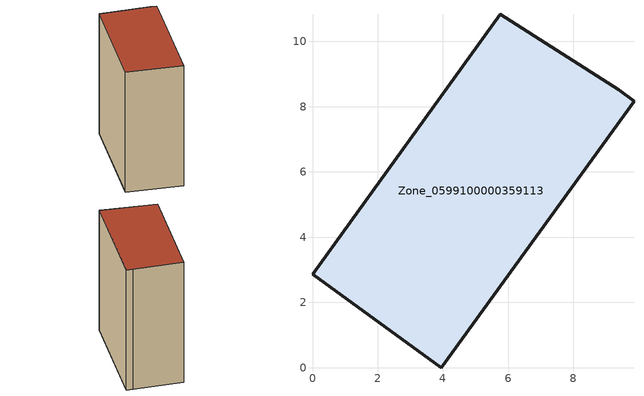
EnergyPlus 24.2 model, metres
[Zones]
Zone_0599100000359113
 floor ground (C_G): 5.76,10.83 9.38,8.51 9.86,8.17 3.95,0 0,2.85 z3.51
 wall outside (C_F): 9.38,8.51 5.76,10.83 0,2.85 3.95,0 9.86,8.17 9.38,8.51 z3.51:14.83
 roof outside (C_R): 0,2.85 3.95,0 9.86,8.17 9.38,8.51 5.76,10.83 z14.83
[BUILDING]
Pand.0599100000359113: North Axis=0; Terrain=City; Loads Convergence Tolerance Value=0.04; Temperature Convergence Tolerance Value=0.4; Solar Distribution=FullExterior; Maximum Number of Warmup Days=25; Minimum Number of Warmup Days=1
[Site:Location]
Rotterdam.The.Hague.AP_ZH_NLD Design_Conditions: Latitude=51.96; Longitude=4.45; Time Zone=1; Elevation=-4.5
[SITE:GROUNDTEMPERATURE:BUILDINGSURFACE]
18, 18, 18, 18, 18, 18, 18, 18, 18, 18, 18, 18
[MATERIAL] Thermal Absorptance=0.9; Solar Absorptance=0.7; Visible Absorptance=0.7
Name | Roughness | Thickness | Conductivity | Density | Specific Heat
G.TI.1992-2005 | MediumSmooth | 0.15 | 0.06 | 540 | 1210
F.TI.1992-2005 | Rough | 0.3 | 0.12 | 1920 | 840
R.TI.1992-2005 | MediumRough | 0.2 | 0.08 | 1500 | 1000
[CONSTRUCTION]
C_G: G.TI.1992-2005
C_F: F.TI.1992-2005
C_R: R.TI.1992-2005
[ZONE]
Zone_0599100000359113: Type=1; Multiplier=1; Ceiling Height=Autocalculate; Volume=Autocalculate; Floor Area=autocalculate; Part of Total Floor Area=Yes
[ZONEINFILTRATION:DESIGNFLOWRATE]
Infil_Zone_0599100000359113: Zone or ZoneList or Space or SpaceList=Zone_0599100000359113; Schedule=AlwaysOn; Design Flow Rate Calculation Method=Flow/Area; Flow Rate per Floor Area=0.0015; Constant Term Coefficient=1; Temperature Term Coefficient=0; Velocity Term Coefficient=0; Velocity Squared Term Coefficient=0
[HVACTEMPLATE:ZONE:IDEALLOADSAIRSYSTEM]
Zone_0599100000359113: Maximum Heating Supply Air Temperature=50; Minimum Cooling Supply Air Temperature=13; Maximum Heating Supply Air Humidity Ratio=0.0156; Minimum Cooling Supply Air Humidity Ratio=0.0077; Heating Limit=NoLimit; Cooling Limit=NoLimit; Dehumidification Control Type=ConstantSensibleHeatRatio; Cooling Sensible Heat Ratio=0.7; Dehumidification Setpoint=60; Humidification Control Type=None; Humidification Setpoint=30; Outdoor Air Method=None; Outdoor Air Flow Rate per Person=0.00944; Outdoor Air Flow Rate per Zone Floor Area=0; Outdoor Air Flow Rate per Zone=0; Demand Controlled Ventilation Type=None; Outdoor Air Economizer Type=NoEconomizer; Heat Recovery Type=None; Sensible Heat Recovery Effectiveness=0.7; Latent Heat Recovery Effectiveness=0.65
[ZONECONTROL:THERMOSTAT]
ThermostatControl_Zone_0599100000359113: Zone or ZoneList=Zone_0599100000359113; Control Type Schedule=DualSetpointControlType; Control 1=Thermostat_Zone_0599100000359113; Temperature Difference Between Cutout And Setpoint=0
[THERMOSTATSETPOINT:DUALSETPOINT]
Thermostat_Zone_0599100000359113: Heating Setpoint Temperature Schedule=HeatingSetpoint_Zone_0599100000359113; Cooling Setpoint Temperature Schedule=CoolingSetpoint_Zone_0599100000359113
[SCHEDULE:COMPACT]
HeatingSetpoint_Zone_0599100000359113: Through: 12/31, For: AllDays, Until: 24:00, 21
CoolingSetpoint_Zone_0599100000359113: Through: 12/31, For: AllDays, Until: 24:00, 24
DualSetpointControlType: Through: 12/31, For: AllDays, Until: 24:00, 4
AlwaysOn: Through: 12/31, For: AllDays, Until: 24:00, 1
